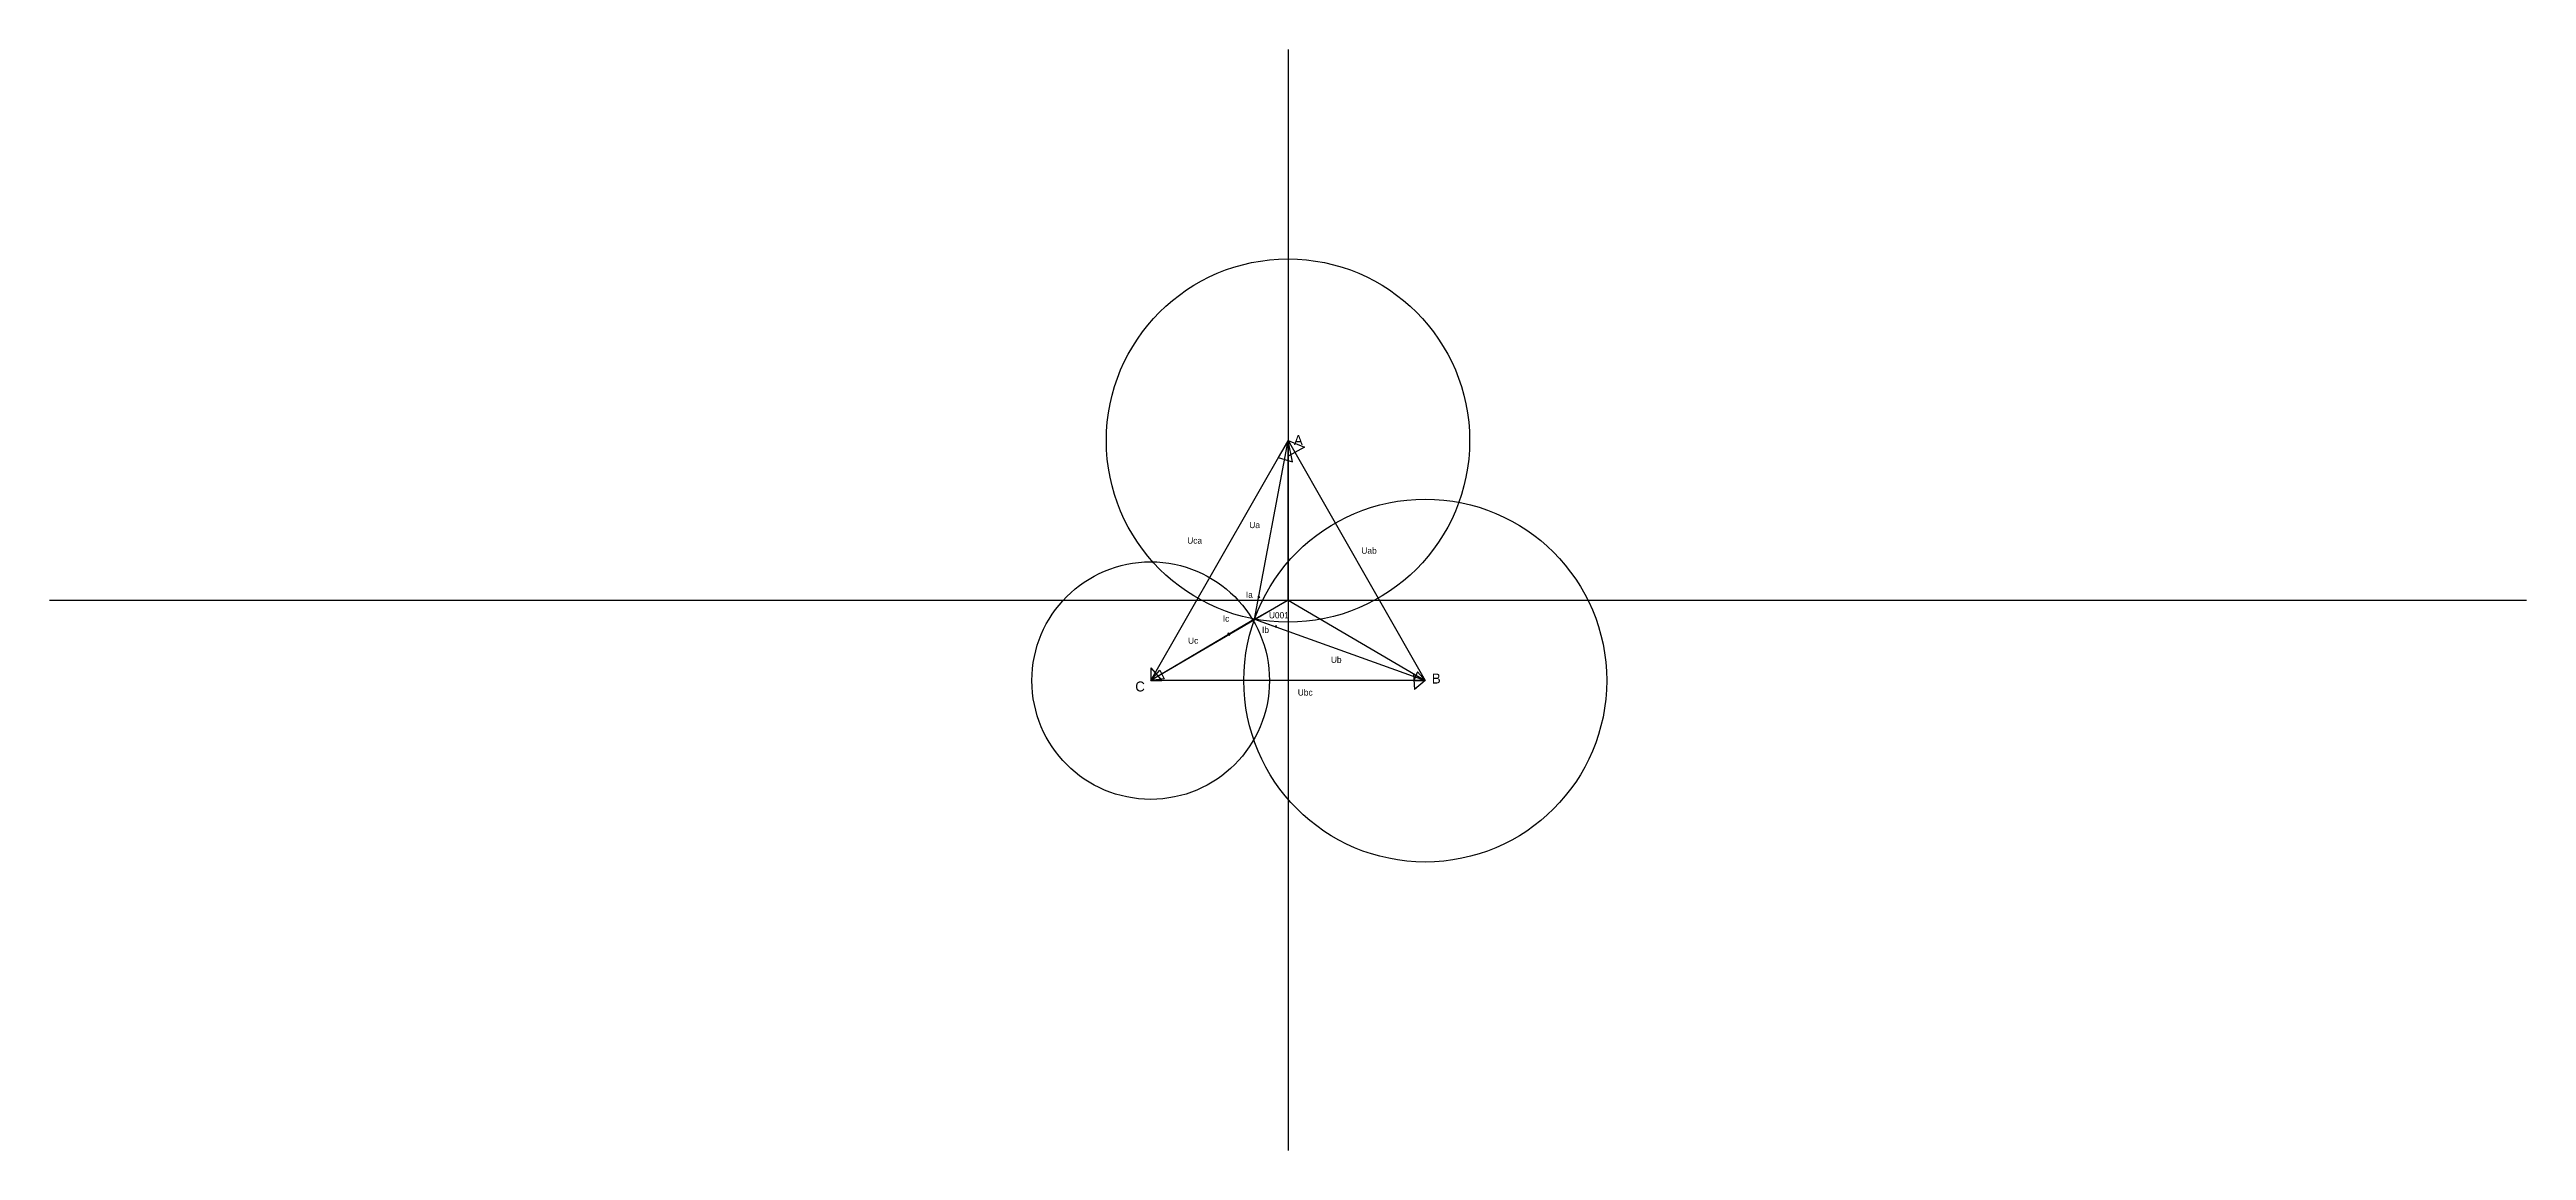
# Model space of a CAD drawing. Header units: millimetres. Extents: x -495 to 495, y -220 to 220.
import ezdxf

# ---------------------------------------------------------------- set-up
doc = ezdxf.new("R2010")
doc.units = ezdxf.units.MM
doc.layers.add('1', color=10, linetype='Continuous')

msp = doc.modelspace()

# ---------------------------------------------------------------- linework, layer by layer
for p, q in [((0, 220), (0, -220)), ((-495, 0), (495, 0))]:
    msp.add_line(p, q)
msp.add_point((0, 0))
at = {"layer": '1', "color": 4}
for p, q in [((-54.87, -32.21), (0, 63.71)), ((0, 0), (0, 63.71)), ((0, 63.71), (54.87, -32.21)), ((0, 0), (-54.87, -32.21)), ((0, 0), (54.87, -32.21)), ((54.87, -32.21), (-54.87, -32.21))]:
    msp.add_line(p, q, dxfattribs=at)
at = {"layer": '1'}
for p, q in [((-13.35, -7.64), (0, 63.71)), ((0, 63.71), (-3.88, 56.93)), ((0, 63.71), (0, 57.51)), ((0, 63.71), (6.62, 61.03)), ((1.75, 55.17), (0, 63.71)), ((6.62, 61.03), (0, 57.51)), ((-3.88, 56.93), (1.75, 55.17)), ((-13.35, -7.64), (-54.87, -32.21)), ((-13.35, -7.64), (54.87, -32.21)), ((-54.83, -27.17), (-54.87, -32.21)), ((-54.87, -32.21), (-51.25, -28)), ((-54.83, -27.17), (-50.48, -32.21)), ((-51.25, -28), (-49.51, -31.48)), ((51.73, -28.66), (50.32, -32.21)), ((54.87, -32.21), (51.73, -28.66)), ((-49.51, -31.48), (-54.87, -32.21)), ((-54.87, -32.21), (-50.48, -32.21)), ((54.87, -32.21), (50.12, -29.75)), ((50.12, -29.75), (50.62, -35.79)), ((50.32, -32.21), (54.87, -32.21)), ((54.87, -32.21), (50.62, -35.79)), ((54.87, -32.21), (54.87, -32.21))]:
    msp.add_line(p, q, dxfattribs=at)
at = {"layer": '1', "color": 5}
for p, q in [((-13.35, -7.64), (-11.62, 1.58)), ((-11.62, 1.58), (-12.12, 1.11)), ((-12.12, 1.11), (-11.27, 0.95)), ((-11.27, 0.95), (-11.62, 1.58)), ((-13.35, -7.64), (-23.99, -13.94)), ((-13.35, -7.64), (-4.59, -10.8)), ((-23.99, -13.94), (-23.82, -13.06)), ((-23.99, -13.94), (-23.23, -14.09)), ((-23.23, -14.09), (-23.82, -13.06)), ((-4.77, -10.19), (-5.03, -10.93)), ((-4.59, -10.8), (-5.03, -10.93)), ((-4.59, -10.8), (-4.77, -10.19))]:
    msp.add_line(p, q, dxfattribs=at)
at = {"layer": '1', "color": 2}
msp.add_line((-13.35, -7.64), (0, 0), dxfattribs=at)
at = {"layer": '1', "color": 3}
for centre, radius in [((0, 63.71), 72.59), ((54.87, -32.21), 72.51), ((-54.87, -32.21), 47.47)]:
    msp.add_circle(centre, radius, dxfattribs=at)

# ---------------------------------------------------------------- texts
at = {"layer": '1', "attachment_point": 1}
for s, width, insert, char_height in [('A', 13.1879, (2.35, 65.91), 4), ('Ua', 4.9923, (-15.48, 31.23), 2.5), ('Uca', 12.3842, (-40.28, 25.01), 2.5), ('Uab', 12.3842, (29.33, 20.99), 2.5), ('Uc', 5.8495, (-39.96, -14.99), 2.5), ('Ub', 6.2648, (17.14, -22.63), 2.5), ('B', 13.1879, (57.48, -29.39), 4), ('С', 13.1879, (-61.06, -32.57), 4), ('Ubc', 12.3842, (3.9, -35.7), 2.5)]:
    msp.add_mtext_dynamic_manual_height_columns(s, width=width, gutter_width=12.5, heights=[0], dxfattribs=dict(at, insert=insert, char_height=char_height))
at = {"layer": '1', "color": 5, "char_height": 2.5, "attachment_point": 1}
for s, insert in [('Ia', (-16.85, 3.37)), ('Ic', (-26.06, -6.18)), ('Ib', (-10.39, -10.71))]:
    msp.add_mtext_dynamic_manual_height_columns(s, width=4.7965, gutter_width=12.5, heights=[0], dxfattribs=dict(at, insert=insert))
at = {"layer": '1', "color": 2, "insert": (-7.64, -4.84), "char_height": 2.5, "attachment_point": 1}
msp.add_mtext_dynamic_manual_height_columns('U001', width=4.405, gutter_width=12.5, heights=[0], dxfattribs=at)

doc.saveas('drawing.dxf')
